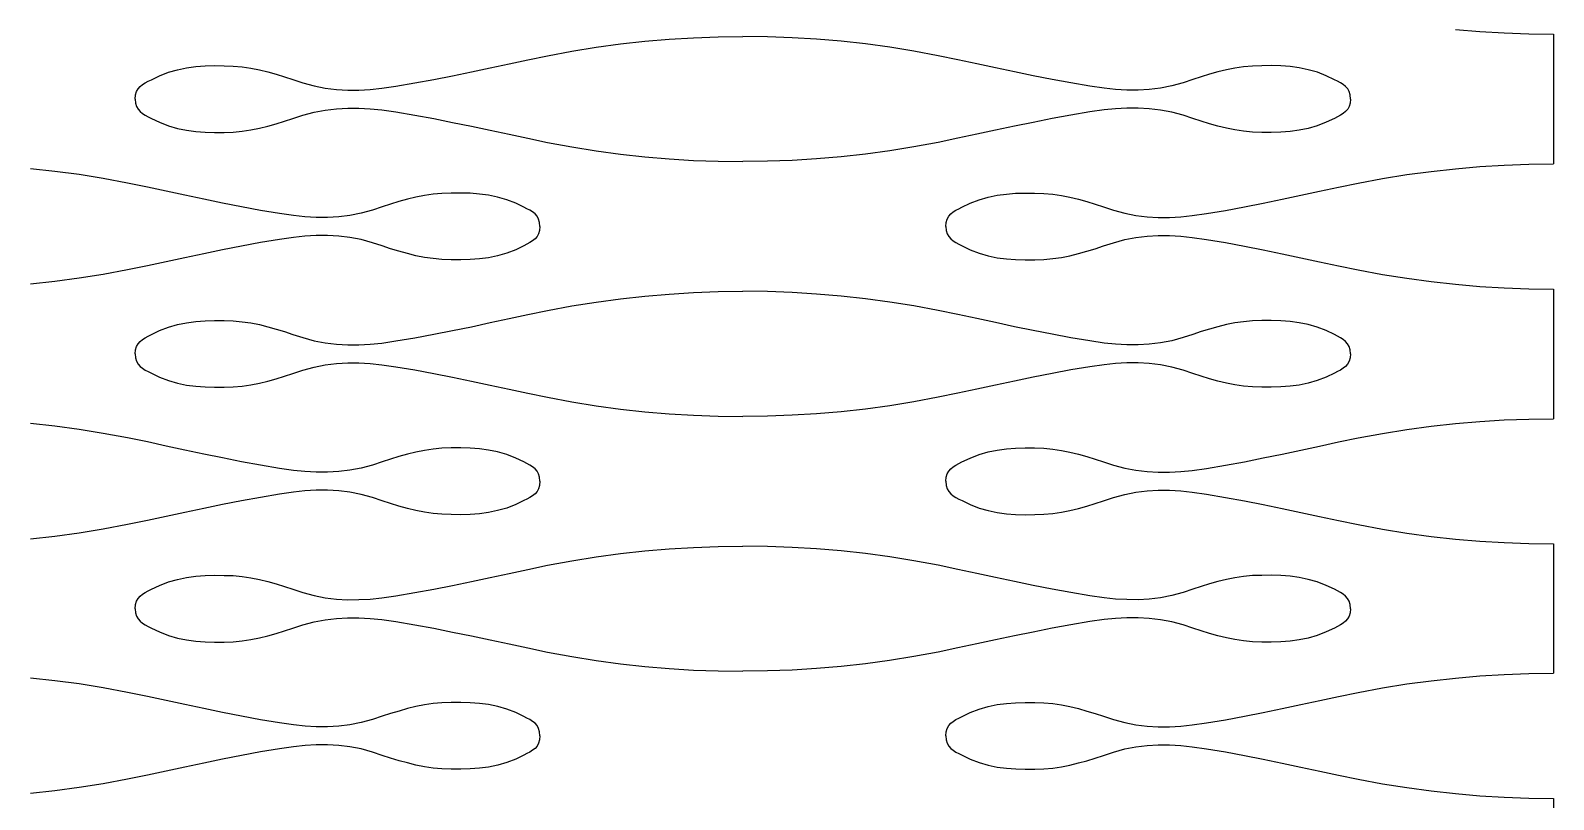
# Model space of a CAD drawing. Extents: x -53 to 53, y -73 to 73.
# Drawn here: x 19.62 to 52.5, y -0.37 to 16.23 of the extents above; entities that cross this region are included whole.
import ezdxf

# ---------------------------------------------------------------- set-up
doc = ezdxf.new("R2010")
doc.units = 0
doc.header["$MEASUREMENT"] = 0
doc.layers.get('0').update_dxf_attribs({"linetype": 'CONTINUOUS'})

msp = doc.modelspace()

# ---------------------------------------------------------------- linework, layer by layer
for p, q in [((50.381, 16.25), (50.908, 16.205)), ((50.908, 16.205), (51.436, 16.174)), ((51.436, 16.174), (51.967, 16.154)), ((51.967, 16.154), (52.5, 16.148)), ((52.5, 16.148), (52.5, 13.348)), ((31.307, 15.782), (31.831, 15.866)), ((31.831, 15.866), (32.356, 15.937)), ((32.356, 15.937), (32.881, 15.995)), ((32.881, 15.995), (33.407, 16.04)), ((33.407, 16.04), (33.936, 16.072)), ((33.936, 16.072), (34.466, 16.091)), ((34.466, 16.091), (35, 16.098)), ((35.533, 16.091), (35, 16.098)), ((36.064, 16.072), (35.533, 16.091)), ((36.592, 16.04), (36.064, 16.072)), ((37.118, 15.995), (36.592, 16.04)), ((37.644, 15.937), (37.118, 15.995)), ((38.168, 15.866), (37.644, 15.937)), ((38.692, 15.782), (38.168, 15.866)), ((23.188, 15.448), (23.388, 15.463)), ((23.388, 15.463), (23.591, 15.469)), ((23.591, 15.469), (23.798, 15.468)), ((23.798, 15.468), (23.998, 15.461)), ((23.998, 15.461), (24.188, 15.443)), ((29.545, 15.422), (29.951, 15.509)), ((29.951, 15.509), (30.357, 15.596)), ((30.357, 15.596), (30.783, 15.684)), ((30.783, 15.684), (31.307, 15.782)), ((39.216, 15.684), (38.692, 15.782)), ((39.642, 15.596), (39.216, 15.684)), ((40.048, 15.509), (39.642, 15.596)), ((40.454, 15.422), (40.048, 15.509)), ((46.001, 15.461), (45.81, 15.443)), ((46.2, 15.468), (46.001, 15.461)), ((46.408, 15.469), (46.2, 15.468)), ((46.611, 15.463), (46.408, 15.469)), ((46.811, 15.448), (46.611, 15.463)), ((22.098, 15.097), (22.162, 15.131)), ((22.162, 15.131), (22.229, 15.166)), ((22.229, 15.166), (22.403, 15.25)), ((22.403, 15.25), (22.598, 15.325)), ((22.598, 15.325), (22.794, 15.381)), ((22.794, 15.381), (22.99, 15.421)), ((22.99, 15.421), (23.188, 15.448)), ((24.188, 15.443), (24.376, 15.415)), ((24.376, 15.415), (24.56, 15.379)), ((24.56, 15.379), (24.743, 15.335)), ((24.743, 15.335), (24.924, 15.284)), ((24.924, 15.284), (25.104, 15.228)), ((25.104, 15.228), (25.284, 15.169)), ((25.284, 15.169), (25.498, 15.098)), ((27.916, 15.095), (28.325, 15.17)), ((28.325, 15.17), (28.733, 15.251)), ((28.733, 15.251), (29.139, 15.335)), ((29.139, 15.335), (29.545, 15.422)), ((40.86, 15.335), (40.454, 15.422)), ((41.266, 15.251), (40.86, 15.335)), ((41.674, 15.17), (41.266, 15.251)), ((42.082, 15.095), (41.674, 15.17)), ((44.715, 15.169), (44.501, 15.098)), ((44.895, 15.228), (44.715, 15.169)), ((45.075, 15.284), (44.895, 15.228)), ((45.256, 15.335), (45.075, 15.284)), ((45.439, 15.379), (45.256, 15.335)), ((45.623, 15.415), (45.439, 15.379)), ((45.81, 15.443), (45.623, 15.415)), ((47.009, 15.421), (46.811, 15.448)), ((47.205, 15.381), (47.009, 15.421)), ((47.401, 15.325), (47.205, 15.381)), ((47.595, 15.25), (47.401, 15.325)), ((47.769, 15.166), (47.595, 15.25)), ((47.837, 15.131), (47.769, 15.166)), ((47.901, 15.097), (47.837, 15.131)), ((21.881, 14.748), (21.889, 14.836)), ((21.889, 14.836), (21.91, 14.908)), ((21.91, 14.908), (21.943, 14.968)), ((21.943, 14.968), (21.987, 15.018)), ((21.987, 15.018), (22.039, 15.06)), ((22.039, 15.06), (22.098, 15.097)), ((25.498, 15.098), (25.742, 15.032)), ((25.742, 15.032), (25.984, 14.986)), ((25.984, 14.986), (26.225, 14.956)), ((26.225, 14.956), (26.467, 14.942)), ((26.467, 14.942), (26.709, 14.943)), ((26.709, 14.943), (26.954, 14.957)), ((26.954, 14.957), (27.202, 14.982)), ((27.202, 14.982), (27.506, 15.026)), ((27.506, 15.026), (27.916, 15.095)), ((42.492, 15.026), (42.082, 15.095)), ((42.797, 14.982), (42.492, 15.026)), ((43.045, 14.957), (42.797, 14.982)), ((43.29, 14.943), (43.045, 14.957)), ((43.532, 14.942), (43.29, 14.943)), ((43.773, 14.956), (43.532, 14.942)), ((44.015, 14.986), (43.773, 14.956)), ((44.257, 15.032), (44.015, 14.986)), ((44.501, 15.098), (44.257, 15.032)), ((47.96, 15.06), (47.901, 15.097)), ((48.012, 15.018), (47.96, 15.06)), ((48.056, 14.968), (48.012, 15.018)), ((48.089, 14.908), (48.056, 14.968)), ((48.11, 14.836), (48.089, 14.908)), ((48.118, 14.748), (48.11, 14.836)), ((21.881, 14.748), (21.889, 14.66)), ((21.889, 14.66), (21.91, 14.587)), ((21.91, 14.587), (21.943, 14.528)), ((21.943, 14.528), (21.987, 14.478)), ((21.987, 14.478), (22.039, 14.436)), ((25.742, 14.463), (25.984, 14.51)), ((25.984, 14.51), (26.226, 14.54)), ((26.226, 14.54), (26.467, 14.554)), ((26.467, 14.554), (26.709, 14.553)), ((26.709, 14.553), (26.954, 14.539)), ((26.954, 14.539), (27.202, 14.513)), ((27.202, 14.513), (27.506, 14.469)), ((27.506, 14.469), (27.917, 14.401)), ((42.492, 14.469), (42.082, 14.401)), ((42.797, 14.513), (42.492, 14.469)), ((43.045, 14.539), (42.797, 14.513)), ((43.29, 14.553), (43.045, 14.539)), ((43.532, 14.554), (43.29, 14.553)), ((43.773, 14.54), (43.532, 14.554)), ((44.015, 14.51), (43.773, 14.54)), ((44.257, 14.463), (44.015, 14.51)), ((48.012, 14.478), (47.96, 14.436)), ((48.056, 14.528), (48.012, 14.478)), ((48.089, 14.587), (48.056, 14.528)), ((48.11, 14.66), (48.089, 14.587)), ((48.118, 14.748), (48.11, 14.66)), ((22.039, 14.436), (22.098, 14.399)), ((22.098, 14.399), (22.162, 14.365)), ((22.162, 14.365), (22.23, 14.33)), ((22.23, 14.33), (22.404, 14.246)), ((22.404, 14.246), (22.599, 14.171)), ((22.599, 14.171), (22.794, 14.115)), ((24.561, 14.117), (24.743, 14.161)), ((24.743, 14.161), (24.924, 14.212)), ((24.924, 14.212), (25.104, 14.267)), ((25.104, 14.267), (25.285, 14.327)), ((25.285, 14.327), (25.498, 14.398)), ((25.498, 14.398), (25.742, 14.463)), ((27.917, 14.401), (28.325, 14.326)), ((28.325, 14.326), (28.733, 14.245)), ((28.733, 14.245), (29.139, 14.16)), ((29.139, 14.16), (29.545, 14.074)), ((40.86, 14.16), (40.454, 14.074)), ((41.266, 14.245), (40.86, 14.16)), ((41.674, 14.326), (41.266, 14.245)), ((42.082, 14.401), (41.674, 14.326)), ((44.501, 14.398), (44.257, 14.463)), ((44.715, 14.327), (44.501, 14.398)), ((44.895, 14.267), (44.715, 14.327)), ((45.075, 14.212), (44.895, 14.267)), ((45.256, 14.161), (45.075, 14.212)), ((45.439, 14.117), (45.256, 14.161)), ((47.4, 14.171), (47.205, 14.115)), ((47.595, 14.246), (47.4, 14.171)), ((47.769, 14.33), (47.595, 14.246)), ((47.837, 14.365), (47.769, 14.33)), ((47.901, 14.399), (47.837, 14.365)), ((47.96, 14.436), (47.901, 14.399)), ((22.794, 14.115), (22.99, 14.074)), ((22.99, 14.074), (23.188, 14.048)), ((23.188, 14.048), (23.388, 14.033)), ((23.388, 14.033), (23.592, 14.027)), ((23.592, 14.027), (23.799, 14.028)), ((23.799, 14.028), (23.998, 14.035)), ((23.998, 14.035), (24.189, 14.053)), ((24.189, 14.053), (24.376, 14.081)), ((24.376, 14.081), (24.561, 14.117)), ((29.545, 14.074), (29.951, 13.987)), ((29.951, 13.987), (30.357, 13.9)), ((30.357, 13.9), (30.784, 13.812)), ((30.784, 13.812), (31.308, 13.714)), ((39.216, 13.812), (38.692, 13.714)), ((39.642, 13.9), (39.216, 13.812)), ((40.048, 13.987), (39.642, 13.9)), ((40.454, 14.074), (40.048, 13.987)), ((45.623, 14.081), (45.439, 14.117)), ((45.81, 14.053), (45.623, 14.081)), ((46.001, 14.035), (45.81, 14.053)), ((46.2, 14.028), (46.001, 14.035)), ((46.407, 14.027), (46.2, 14.028)), ((46.611, 14.033), (46.407, 14.027)), ((46.811, 14.048), (46.611, 14.033)), ((47.009, 14.074), (46.811, 14.048)), ((47.205, 14.115), (47.009, 14.074)), ((31.308, 13.714), (31.831, 13.63)), ((31.831, 13.63), (32.356, 13.558)), ((32.356, 13.558), (32.881, 13.5)), ((32.881, 13.5), (33.407, 13.455)), ((37.118, 13.5), (36.592, 13.455)), ((37.643, 13.558), (37.118, 13.5)), ((38.168, 13.63), (37.643, 13.558)), ((38.692, 13.714), (38.168, 13.63)), ((20.144, 13.187), (19.618, 13.245)), ((20.668, 13.116), (20.144, 13.187)), ((33.407, 13.455), (33.936, 13.424)), ((33.936, 13.424), (34.466, 13.404)), ((34.466, 13.404), (35, 13.398)), ((35.533, 13.404), (35, 13.398)), ((36.063, 13.424), (35.533, 13.404)), ((36.592, 13.455), (36.063, 13.424)), ((49.331, 13.116), (49.856, 13.187)), ((49.856, 13.187), (50.381, 13.245)), ((50.381, 13.245), (50.907, 13.29)), ((50.907, 13.29), (51.436, 13.322)), ((51.436, 13.322), (51.966, 13.341)), ((51.966, 13.341), (52.5, 13.348)), ((21.192, 13.032), (20.668, 13.116)), ((21.716, 12.934), (21.192, 13.032)), ((22.142, 12.846), (21.716, 12.934)), ((22.548, 12.759), (22.142, 12.846)), ((47.451, 12.759), (47.857, 12.846)), ((47.857, 12.846), (48.283, 12.934)), ((48.283, 12.934), (48.807, 13.032)), ((48.807, 13.032), (49.331, 13.116)), ((22.954, 12.672), (22.548, 12.759)), ((23.36, 12.585), (22.954, 12.672)), ((23.766, 12.501), (23.36, 12.585)), ((24.174, 12.42), (23.766, 12.501)), ((27.575, 12.534), (27.395, 12.478)), ((27.756, 12.585), (27.575, 12.534)), ((27.939, 12.629), (27.756, 12.585)), ((28.123, 12.665), (27.939, 12.629)), ((28.31, 12.693), (28.123, 12.665)), ((28.501, 12.711), (28.31, 12.693)), ((28.7, 12.718), (28.501, 12.711)), ((28.908, 12.719), (28.7, 12.718)), ((29.111, 12.713), (28.908, 12.719)), ((29.311, 12.698), (29.111, 12.713)), ((29.509, 12.671), (29.311, 12.698)), ((29.705, 12.631), (29.509, 12.671)), ((29.901, 12.575), (29.705, 12.631)), ((30.095, 12.5), (29.901, 12.575)), ((30.269, 12.416), (30.095, 12.5)), ((39.729, 12.416), (39.903, 12.5)), ((39.903, 12.5), (40.098, 12.575)), ((40.098, 12.575), (40.294, 12.631)), ((40.294, 12.631), (40.49, 12.671)), ((40.49, 12.671), (40.688, 12.698)), ((40.688, 12.698), (40.888, 12.713)), ((40.888, 12.713), (41.091, 12.719)), ((41.091, 12.719), (41.298, 12.718)), ((41.298, 12.718), (41.498, 12.711)), ((41.498, 12.711), (41.688, 12.693)), ((41.688, 12.693), (41.876, 12.665)), ((41.876, 12.665), (42.06, 12.629)), ((42.06, 12.629), (42.243, 12.585)), ((42.243, 12.585), (42.424, 12.534)), ((42.424, 12.534), (42.604, 12.478)), ((45.825, 12.42), (46.233, 12.501)), ((46.233, 12.501), (46.639, 12.585)), ((46.639, 12.585), (47.045, 12.672)), ((47.045, 12.672), (47.451, 12.759)), ((24.582, 12.345), (24.174, 12.42)), ((24.992, 12.276), (24.582, 12.345)), ((25.297, 12.232), (24.992, 12.276)), ((25.545, 12.207), (25.297, 12.232)), ((25.79, 12.193), (25.545, 12.207)), ((26.032, 12.192), (25.79, 12.193)), ((26.273, 12.206), (26.032, 12.192)), ((26.515, 12.236), (26.273, 12.206)), ((26.757, 12.282), (26.515, 12.236)), ((27.001, 12.348), (26.757, 12.282)), ((27.215, 12.419), (27.001, 12.348)), ((27.395, 12.478), (27.215, 12.419)), ((30.337, 12.381), (30.269, 12.416)), ((30.401, 12.347), (30.337, 12.381)), ((30.46, 12.31), (30.401, 12.347)), ((30.512, 12.268), (30.46, 12.31)), ((30.556, 12.218), (30.512, 12.268)), ((30.589, 12.158), (30.556, 12.218)), ((39.41, 12.158), (39.443, 12.218)), ((39.443, 12.218), (39.487, 12.268)), ((39.487, 12.268), (39.539, 12.31)), ((39.539, 12.31), (39.598, 12.347)), ((39.598, 12.347), (39.662, 12.381)), ((39.662, 12.381), (39.729, 12.416)), ((42.604, 12.478), (42.784, 12.419)), ((42.784, 12.419), (42.998, 12.348)), ((42.998, 12.348), (43.242, 12.282)), ((43.242, 12.282), (43.484, 12.236)), ((43.484, 12.236), (43.725, 12.206)), ((43.725, 12.206), (43.967, 12.192)), ((43.967, 12.192), (44.209, 12.193)), ((44.209, 12.193), (44.454, 12.207)), ((44.454, 12.207), (44.702, 12.232)), ((44.702, 12.232), (45.006, 12.276)), ((45.006, 12.276), (45.416, 12.345)), ((45.416, 12.345), (45.825, 12.42)), ((30.589, 11.837), (30.556, 11.778)), ((30.61, 12.086), (30.589, 12.158)), ((30.61, 11.91), (30.589, 11.837)), ((30.618, 11.998), (30.61, 12.086)), ((30.618, 11.998), (30.61, 11.91)), ((39.381, 11.998), (39.389, 12.086)), ((39.381, 11.998), (39.389, 11.91)), ((39.389, 12.086), (39.41, 12.158)), ((39.389, 11.91), (39.41, 11.837)), ((39.41, 11.837), (39.443, 11.778)), ((24.174, 11.576), (23.766, 11.495)), ((24.582, 11.651), (24.174, 11.576)), ((24.992, 11.719), (24.582, 11.651)), ((25.297, 11.763), (24.992, 11.719)), ((25.545, 11.789), (25.297, 11.763)), ((25.79, 11.803), (25.545, 11.789)), ((26.032, 11.804), (25.79, 11.803)), ((26.273, 11.79), (26.032, 11.804)), ((26.515, 11.76), (26.273, 11.79)), ((26.757, 11.713), (26.515, 11.76)), ((27.001, 11.648), (26.757, 11.713)), ((27.215, 11.577), (27.001, 11.648)), ((27.395, 11.517), (27.215, 11.577)), ((27.575, 11.462), (27.395, 11.517)), ((30.269, 11.58), (30.095, 11.496)), ((30.337, 11.615), (30.269, 11.58)), ((30.401, 11.649), (30.337, 11.615)), ((30.46, 11.686), (30.401, 11.649)), ((30.512, 11.728), (30.46, 11.686)), ((30.556, 11.778), (30.512, 11.728)), ((39.443, 11.778), (39.487, 11.728)), ((39.487, 11.728), (39.539, 11.686)), ((39.539, 11.686), (39.598, 11.649)), ((39.598, 11.649), (39.662, 11.615)), ((39.662, 11.615), (39.73, 11.58)), ((39.73, 11.58), (39.904, 11.496)), ((42.424, 11.462), (42.604, 11.517)), ((42.604, 11.517), (42.785, 11.577)), ((42.785, 11.577), (42.998, 11.648)), ((42.998, 11.648), (43.242, 11.713)), ((43.242, 11.713), (43.484, 11.76)), ((43.484, 11.76), (43.726, 11.79)), ((43.726, 11.79), (43.967, 11.804)), ((43.967, 11.804), (44.209, 11.803)), ((44.209, 11.803), (44.454, 11.789)), ((44.454, 11.789), (44.702, 11.763)), ((44.702, 11.763), (45.006, 11.719)), ((45.006, 11.719), (45.417, 11.651)), ((45.417, 11.651), (45.825, 11.576)), ((45.825, 11.576), (46.233, 11.495)), ((22.548, 11.237), (22.142, 11.15)), ((22.954, 11.324), (22.548, 11.237)), ((23.36, 11.41), (22.954, 11.324)), ((23.766, 11.495), (23.36, 11.41)), ((27.756, 11.411), (27.575, 11.462)), ((27.939, 11.367), (27.756, 11.411)), ((28.123, 11.331), (27.939, 11.367)), ((28.31, 11.303), (28.123, 11.331)), ((28.501, 11.285), (28.31, 11.303)), ((28.7, 11.278), (28.501, 11.285)), ((28.907, 11.277), (28.7, 11.278)), ((29.111, 11.283), (28.907, 11.277)), ((29.311, 11.298), (29.111, 11.283)), ((29.509, 11.324), (29.311, 11.298)), ((29.705, 11.365), (29.509, 11.324)), ((29.9, 11.421), (29.705, 11.365)), ((30.095, 11.496), (29.9, 11.421)), ((39.904, 11.496), (40.099, 11.421)), ((40.099, 11.421), (40.294, 11.365)), ((40.294, 11.365), (40.49, 11.324)), ((40.49, 11.324), (40.688, 11.298)), ((40.688, 11.298), (40.888, 11.283)), ((40.888, 11.283), (41.092, 11.277)), ((41.092, 11.277), (41.299, 11.278)), ((41.299, 11.278), (41.498, 11.285)), ((41.498, 11.285), (41.689, 11.303)), ((41.689, 11.303), (41.876, 11.331)), ((41.876, 11.331), (42.061, 11.367)), ((42.061, 11.367), (42.243, 11.411)), ((42.243, 11.411), (42.424, 11.462)), ((46.233, 11.495), (46.639, 11.41)), ((46.639, 11.41), (47.045, 11.324)), ((47.045, 11.324), (47.451, 11.237)), ((47.451, 11.237), (47.857, 11.15)), ((20.668, 10.88), (20.143, 10.808)), ((21.192, 10.964), (20.668, 10.88)), ((21.716, 11.062), (21.192, 10.964)), ((22.142, 11.15), (21.716, 11.062)), ((47.857, 11.15), (48.284, 11.062)), ((48.284, 11.062), (48.808, 10.964)), ((48.808, 10.964), (49.331, 10.88)), ((49.331, 10.88), (49.856, 10.808)), ((20.143, 10.808), (19.618, 10.75)), ((32.881, 10.495), (33.407, 10.54)), ((33.407, 10.54), (33.936, 10.572)), ((33.936, 10.572), (34.466, 10.591)), ((34.466, 10.591), (35, 10.598)), ((35.533, 10.591), (35, 10.598)), ((36.063, 10.572), (35.533, 10.591)), ((36.592, 10.54), (36.063, 10.572)), ((37.118, 10.495), (36.592, 10.54)), ((49.856, 10.808), (50.381, 10.75)), ((50.381, 10.75), (50.907, 10.705)), ((50.907, 10.705), (51.436, 10.674)), ((51.436, 10.674), (51.966, 10.654)), ((51.966, 10.654), (52.5, 10.648)), ((52.5, 10.648), (52.5, 7.848)), ((30.783, 10.184), (31.307, 10.282)), ((31.307, 10.282), (31.831, 10.366)), ((31.831, 10.366), (32.355, 10.437)), ((32.355, 10.437), (32.881, 10.495)), ((37.643, 10.437), (37.118, 10.495)), ((38.168, 10.366), (37.643, 10.437)), ((38.692, 10.282), (38.168, 10.366)), ((39.216, 10.184), (38.692, 10.282)), ((22.598, 9.825), (22.793, 9.881)), ((22.793, 9.881), (22.99, 9.921)), ((22.99, 9.921), (23.188, 9.948)), ((23.188, 9.948), (23.388, 9.963)), ((23.388, 9.963), (23.591, 9.969)), ((23.591, 9.969), (23.798, 9.968)), ((23.798, 9.968), (23.998, 9.961)), ((23.998, 9.961), (24.188, 9.943)), ((24.188, 9.943), (24.376, 9.915)), ((24.376, 9.915), (24.56, 9.879)), ((24.56, 9.879), (24.743, 9.835)), ((29.139, 9.835), (29.545, 9.922)), ((29.545, 9.922), (29.951, 10.009)), ((29.951, 10.009), (30.357, 10.096)), ((30.357, 10.096), (30.783, 10.184)), ((39.642, 10.096), (39.216, 10.184)), ((40.048, 10.009), (39.642, 10.096)), ((40.454, 9.922), (40.048, 10.009)), ((40.86, 9.835), (40.454, 9.922)), ((45.438, 9.879), (45.256, 9.835)), ((45.623, 9.915), (45.438, 9.879)), ((45.81, 9.943), (45.623, 9.915)), ((46.001, 9.961), (45.81, 9.943)), ((46.2, 9.968), (46.001, 9.961)), ((46.407, 9.969), (46.2, 9.968)), ((46.611, 9.963), (46.407, 9.969)), ((46.811, 9.948), (46.611, 9.963)), ((47.009, 9.921), (46.811, 9.948)), ((47.205, 9.881), (47.009, 9.921)), ((47.4, 9.825), (47.205, 9.881)), ((21.987, 9.518), (22.039, 9.56)), ((22.039, 9.56), (22.098, 9.597)), ((22.098, 9.597), (22.162, 9.631)), ((22.162, 9.631), (22.229, 9.666)), ((22.229, 9.666), (22.403, 9.75)), ((22.403, 9.75), (22.598, 9.825)), ((24.743, 9.835), (24.924, 9.784)), ((24.924, 9.784), (25.104, 9.728)), ((25.104, 9.728), (25.284, 9.669)), ((25.284, 9.669), (25.498, 9.598)), ((25.498, 9.598), (25.742, 9.532)), ((27.506, 9.526), (27.916, 9.595)), ((27.916, 9.595), (28.325, 9.67)), ((28.325, 9.67), (28.732, 9.751)), ((28.732, 9.751), (29.139, 9.835)), ((41.266, 9.751), (40.86, 9.835)), ((41.674, 9.67), (41.266, 9.751)), ((42.082, 9.595), (41.674, 9.67)), ((42.492, 9.526), (42.082, 9.595)), ((44.501, 9.598), (44.257, 9.532)), ((44.714, 9.669), (44.501, 9.598)), ((44.895, 9.728), (44.714, 9.669)), ((45.075, 9.784), (44.895, 9.728)), ((45.256, 9.835), (45.075, 9.784)), ((47.595, 9.75), (47.4, 9.825)), ((47.769, 9.666), (47.595, 9.75)), ((47.837, 9.631), (47.769, 9.666)), ((47.901, 9.597), (47.837, 9.631)), ((47.96, 9.56), (47.901, 9.597)), ((48.012, 9.518), (47.96, 9.56)), ((21.881, 9.248), (21.888, 9.336)), ((21.881, 9.248), (21.889, 9.16)), ((21.888, 9.336), (21.91, 9.408)), ((21.91, 9.408), (21.943, 9.468)), ((21.943, 9.468), (21.987, 9.518)), ((25.742, 9.532), (25.984, 9.486)), ((25.984, 9.486), (26.225, 9.456)), ((26.225, 9.456), (26.467, 9.442)), ((26.467, 9.442), (26.709, 9.443)), ((26.709, 9.443), (26.954, 9.457)), ((26.954, 9.457), (27.201, 9.482)), ((27.201, 9.482), (27.506, 9.526)), ((42.797, 9.482), (42.492, 9.526)), ((43.045, 9.457), (42.797, 9.482)), ((43.29, 9.443), (43.045, 9.457)), ((43.532, 9.442), (43.29, 9.443)), ((43.773, 9.456), (43.532, 9.442)), ((44.014, 9.486), (43.773, 9.456)), ((44.257, 9.532), (44.014, 9.486)), ((48.055, 9.468), (48.012, 9.518)), ((48.089, 9.408), (48.055, 9.468)), ((48.11, 9.336), (48.089, 9.408)), ((48.117, 9.248), (48.11, 9.336)), ((48.117, 9.248), (48.11, 9.16)), ((21.889, 9.16), (21.91, 9.087)), ((21.91, 9.087), (21.943, 9.028)), ((21.943, 9.028), (21.987, 8.978)), ((21.987, 8.978), (22.039, 8.936)), ((22.039, 8.936), (22.098, 8.899)), ((22.098, 8.899), (22.162, 8.865)), ((25.284, 8.827), (25.498, 8.898)), ((25.498, 8.898), (25.742, 8.963)), ((25.742, 8.963), (25.984, 9.01)), ((25.984, 9.01), (26.225, 9.04)), ((26.225, 9.04), (26.467, 9.054)), ((26.467, 9.054), (26.709, 9.053)), ((26.709, 9.053), (26.954, 9.039)), ((26.954, 9.039), (27.201, 9.013)), ((27.201, 9.013), (27.506, 8.969)), ((27.506, 8.969), (27.916, 8.901)), ((27.916, 8.901), (28.325, 8.826)), ((42.082, 8.901), (41.674, 8.826)), ((42.492, 8.969), (42.082, 8.901)), ((42.797, 9.013), (42.492, 8.969)), ((43.045, 9.039), (42.797, 9.013)), ((43.29, 9.053), (43.045, 9.039)), ((43.532, 9.054), (43.29, 9.053)), ((43.773, 9.04), (43.532, 9.054)), ((44.014, 9.01), (43.773, 9.04)), ((44.257, 8.963), (44.014, 9.01)), ((44.501, 8.898), (44.257, 8.963)), ((44.714, 8.827), (44.501, 8.898)), ((47.901, 8.899), (47.837, 8.865)), ((47.96, 8.936), (47.901, 8.899)), ((48.012, 8.978), (47.96, 8.936)), ((48.055, 9.028), (48.012, 8.978)), ((48.089, 9.087), (48.055, 9.028)), ((48.11, 9.16), (48.089, 9.087)), ((22.162, 8.865), (22.23, 8.83)), ((22.23, 8.83), (22.404, 8.746)), ((22.404, 8.746), (22.598, 8.671)), ((22.598, 8.671), (22.794, 8.615)), ((22.794, 8.615), (22.99, 8.574)), ((22.99, 8.574), (23.188, 8.548)), ((23.998, 8.535), (24.189, 8.553)), ((24.189, 8.553), (24.376, 8.581)), ((24.376, 8.581), (24.56, 8.617)), ((24.56, 8.617), (24.743, 8.661)), ((24.743, 8.661), (24.924, 8.712)), ((24.924, 8.712), (25.104, 8.767)), ((25.104, 8.767), (25.284, 8.827)), ((28.325, 8.826), (28.733, 8.745)), ((28.733, 8.745), (29.139, 8.66)), ((29.139, 8.66), (29.545, 8.574)), ((29.545, 8.574), (29.951, 8.487)), ((40.454, 8.574), (40.048, 8.487)), ((40.86, 8.66), (40.454, 8.574)), ((41.266, 8.745), (40.86, 8.66)), ((41.674, 8.826), (41.266, 8.745)), ((44.895, 8.767), (44.714, 8.827)), ((45.075, 8.712), (44.895, 8.767)), ((45.256, 8.661), (45.075, 8.712)), ((45.438, 8.617), (45.256, 8.661)), ((45.623, 8.581), (45.438, 8.617)), ((45.81, 8.553), (45.623, 8.581)), ((46.001, 8.535), (45.81, 8.553)), ((47.009, 8.574), (46.811, 8.548)), ((47.205, 8.615), (47.009, 8.574)), ((47.4, 8.671), (47.205, 8.615)), ((47.595, 8.746), (47.4, 8.671)), ((47.769, 8.83), (47.595, 8.746)), ((47.837, 8.865), (47.769, 8.83)), ((23.188, 8.548), (23.388, 8.533)), ((23.388, 8.533), (23.591, 8.527)), ((23.591, 8.527), (23.799, 8.528)), ((23.799, 8.528), (23.998, 8.535)), ((29.951, 8.487), (30.357, 8.4)), ((30.357, 8.4), (30.783, 8.312)), ((30.783, 8.312), (31.307, 8.214)), ((39.215, 8.312), (38.692, 8.214)), ((39.642, 8.4), (39.215, 8.312)), ((40.048, 8.487), (39.642, 8.4)), ((46.2, 8.528), (46.001, 8.535)), ((46.407, 8.527), (46.2, 8.528)), ((46.61, 8.533), (46.407, 8.527)), ((46.811, 8.548), (46.61, 8.533)), ((31.307, 8.214), (31.831, 8.13)), ((31.831, 8.13), (32.356, 8.058)), ((32.356, 8.058), (32.881, 8)), ((32.881, 8), (33.407, 7.955)), ((33.407, 7.955), (33.936, 7.924)), ((33.936, 7.924), (34.466, 7.904)), ((34.466, 7.904), (35, 7.898)), ((35.533, 7.904), (35, 7.898)), ((36.063, 7.924), (35.533, 7.904)), ((36.592, 7.955), (36.063, 7.924)), ((37.118, 8), (36.592, 7.955)), ((37.643, 8.058), (37.118, 8)), ((38.168, 8.13), (37.643, 8.058)), ((38.692, 8.214), (38.168, 8.13)), ((20.143, 7.687), (19.618, 7.745)), ((20.668, 7.616), (20.143, 7.687)), ((21.192, 7.532), (20.668, 7.616)), ((48.807, 7.532), (49.331, 7.616)), ((49.331, 7.616), (49.855, 7.687)), ((49.855, 7.687), (50.381, 7.745)), ((50.381, 7.745), (50.907, 7.79)), ((50.907, 7.79), (51.436, 7.822)), ((51.436, 7.822), (51.966, 7.841)), ((51.966, 7.841), (52.5, 7.848)), ((21.716, 7.434), (21.192, 7.532)), ((22.142, 7.346), (21.716, 7.434)), ((22.548, 7.259), (22.142, 7.346)), ((22.954, 7.172), (22.548, 7.259)), ((47.045, 7.172), (47.451, 7.259)), ((47.451, 7.259), (47.857, 7.346)), ((47.857, 7.346), (48.283, 7.434)), ((48.283, 7.434), (48.807, 7.532)), ((23.36, 7.085), (22.954, 7.172)), ((23.766, 7.001), (23.36, 7.085)), ((24.174, 6.92), (23.766, 7.001)), ((24.582, 6.845), (24.174, 6.92)), ((27.214, 6.919), (27.001, 6.848)), ((27.395, 6.978), (27.214, 6.919)), ((27.575, 7.034), (27.395, 6.978)), ((27.756, 7.085), (27.575, 7.034)), ((27.938, 7.129), (27.756, 7.085)), ((28.123, 7.165), (27.938, 7.129)), ((28.31, 7.193), (28.123, 7.165)), ((28.501, 7.211), (28.31, 7.193)), ((28.7, 7.218), (28.501, 7.211)), ((28.907, 7.219), (28.7, 7.218)), ((29.111, 7.213), (28.907, 7.219)), ((29.311, 7.198), (29.111, 7.213)), ((29.509, 7.171), (29.311, 7.198)), ((29.705, 7.131), (29.509, 7.171)), ((29.9, 7.075), (29.705, 7.131)), ((30.095, 7), (29.9, 7.075)), ((30.269, 6.916), (30.095, 7)), ((30.337, 6.881), (30.269, 6.916)), ((39.662, 6.881), (39.729, 6.916)), ((39.729, 6.916), (39.903, 7)), ((39.903, 7), (40.098, 7.075)), ((40.098, 7.075), (40.293, 7.131)), ((40.293, 7.131), (40.49, 7.171)), ((40.49, 7.171), (40.688, 7.198)), ((40.688, 7.198), (40.888, 7.213)), ((40.888, 7.213), (41.091, 7.219)), ((41.091, 7.219), (41.298, 7.218)), ((41.298, 7.218), (41.498, 7.211)), ((41.498, 7.211), (41.688, 7.193)), ((41.688, 7.193), (41.876, 7.165)), ((41.876, 7.165), (42.06, 7.129)), ((42.06, 7.129), (42.243, 7.085)), ((42.243, 7.085), (42.424, 7.034)), ((42.424, 7.034), (42.604, 6.978)), ((42.604, 6.978), (42.784, 6.919)), ((42.784, 6.919), (42.998, 6.848)), ((45.416, 6.845), (45.825, 6.92)), ((45.825, 6.92), (46.232, 7.001)), ((46.232, 7.001), (46.639, 7.085)), ((46.639, 7.085), (47.045, 7.172)), ((24.992, 6.776), (24.582, 6.845)), ((25.297, 6.732), (24.992, 6.776)), ((25.545, 6.707), (25.297, 6.732)), ((25.79, 6.693), (25.545, 6.707)), ((26.032, 6.692), (25.79, 6.693)), ((26.273, 6.706), (26.032, 6.692)), ((26.514, 6.736), (26.273, 6.706)), ((26.757, 6.782), (26.514, 6.736)), ((27.001, 6.848), (26.757, 6.782)), ((30.401, 6.847), (30.337, 6.881)), ((30.46, 6.81), (30.401, 6.847)), ((30.512, 6.768), (30.46, 6.81)), ((30.555, 6.718), (30.512, 6.768)), ((30.589, 6.658), (30.555, 6.718)), ((30.61, 6.586), (30.589, 6.658)), ((30.617, 6.498), (30.61, 6.586)), ((39.381, 6.498), (39.388, 6.586)), ((39.388, 6.586), (39.41, 6.658)), ((39.41, 6.658), (39.443, 6.718)), ((39.443, 6.718), (39.487, 6.768)), ((39.487, 6.768), (39.539, 6.81)), ((39.539, 6.81), (39.598, 6.847)), ((39.598, 6.847), (39.662, 6.881)), ((42.998, 6.848), (43.242, 6.782)), ((43.242, 6.782), (43.484, 6.736)), ((43.484, 6.736), (43.725, 6.706)), ((43.725, 6.706), (43.967, 6.692)), ((43.967, 6.692), (44.209, 6.693)), ((44.209, 6.693), (44.454, 6.707)), ((44.454, 6.707), (44.701, 6.732)), ((44.701, 6.732), (45.006, 6.776)), ((45.006, 6.776), (45.416, 6.845)), ((25.297, 6.263), (24.992, 6.219)), ((25.545, 6.289), (25.297, 6.263)), ((25.79, 6.303), (25.545, 6.289)), ((26.032, 6.304), (25.79, 6.303)), ((26.273, 6.29), (26.032, 6.304)), ((26.514, 6.26), (26.273, 6.29)), ((26.757, 6.213), (26.514, 6.26)), ((30.555, 6.278), (30.512, 6.228)), ((30.589, 6.337), (30.555, 6.278)), ((30.61, 6.41), (30.589, 6.337)), ((30.617, 6.498), (30.61, 6.41)), ((39.381, 6.498), (39.389, 6.41)), ((39.389, 6.41), (39.41, 6.337)), ((39.41, 6.337), (39.443, 6.278)), ((39.443, 6.278), (39.487, 6.228)), ((43.242, 6.213), (43.484, 6.26)), ((43.484, 6.26), (43.725, 6.29)), ((43.725, 6.29), (43.967, 6.304)), ((43.967, 6.304), (44.209, 6.303)), ((44.209, 6.303), (44.454, 6.289)), ((44.454, 6.289), (44.701, 6.263)), ((44.701, 6.263), (45.006, 6.219)), ((23.766, 5.995), (23.36, 5.91)), ((24.174, 6.076), (23.766, 5.995)), ((24.582, 6.151), (24.174, 6.076)), ((24.992, 6.219), (24.582, 6.151)), ((27.001, 6.148), (26.757, 6.213)), ((27.214, 6.077), (27.001, 6.148)), ((27.395, 6.017), (27.214, 6.077)), ((27.575, 5.962), (27.395, 6.017)), ((27.756, 5.911), (27.575, 5.962)), ((29.9, 5.921), (29.705, 5.865)), ((30.095, 5.996), (29.9, 5.921)), ((30.269, 6.08), (30.095, 5.996)), ((30.337, 6.115), (30.269, 6.08)), ((30.401, 6.149), (30.337, 6.115)), ((30.46, 6.186), (30.401, 6.149)), ((30.512, 6.228), (30.46, 6.186)), ((39.487, 6.228), (39.539, 6.186)), ((39.539, 6.186), (39.598, 6.149)), ((39.598, 6.149), (39.662, 6.115)), ((39.662, 6.115), (39.73, 6.08)), ((39.73, 6.08), (39.904, 5.996)), ((39.904, 5.996), (40.098, 5.921)), ((40.098, 5.921), (40.294, 5.865)), ((42.243, 5.911), (42.424, 5.962)), ((42.424, 5.962), (42.604, 6.017)), ((42.604, 6.017), (42.784, 6.077)), ((42.784, 6.077), (42.998, 6.148)), ((42.998, 6.148), (43.242, 6.213)), ((45.006, 6.219), (45.416, 6.151)), ((45.416, 6.151), (45.825, 6.076)), ((45.825, 6.076), (46.233, 5.995)), ((46.233, 5.995), (46.639, 5.91)), ((22.142, 5.65), (21.715, 5.562)), ((22.548, 5.737), (22.142, 5.65)), ((22.954, 5.824), (22.548, 5.737)), ((23.36, 5.91), (22.954, 5.824)), ((27.938, 5.867), (27.756, 5.911)), ((28.123, 5.831), (27.938, 5.867)), ((28.31, 5.803), (28.123, 5.831)), ((28.501, 5.785), (28.31, 5.803)), ((28.7, 5.778), (28.501, 5.785)), ((28.907, 5.777), (28.7, 5.778)), ((29.11, 5.783), (28.907, 5.777)), ((29.311, 5.798), (29.11, 5.783)), ((29.509, 5.824), (29.311, 5.798)), ((29.705, 5.865), (29.509, 5.824)), ((40.294, 5.865), (40.49, 5.824)), ((40.49, 5.824), (40.688, 5.798)), ((40.688, 5.798), (40.888, 5.783)), ((40.888, 5.783), (41.091, 5.777)), ((41.091, 5.777), (41.299, 5.778)), ((41.299, 5.778), (41.498, 5.785)), ((41.498, 5.785), (41.689, 5.803)), ((41.689, 5.803), (41.876, 5.831)), ((41.876, 5.831), (42.06, 5.867)), ((42.06, 5.867), (42.243, 5.911)), ((46.639, 5.91), (47.045, 5.824)), ((47.045, 5.824), (47.451, 5.737)), ((47.451, 5.737), (47.857, 5.65)), ((47.857, 5.65), (48.283, 5.562)), ((20.143, 5.308), (19.618, 5.25)), ((20.668, 5.38), (20.143, 5.308)), ((21.192, 5.464), (20.668, 5.38)), ((21.715, 5.562), (21.192, 5.464)), ((48.283, 5.562), (48.807, 5.464)), ((48.807, 5.464), (49.331, 5.38)), ((49.331, 5.38), (49.856, 5.308)), ((49.856, 5.308), (50.381, 5.25)), ((31.831, 4.866), (32.355, 4.937)), ((32.355, 4.937), (32.88, 4.995)), ((32.88, 4.995), (33.407, 5.04)), ((33.407, 5.04), (33.935, 5.072)), ((33.935, 5.072), (34.466, 5.091)), ((34.466, 5.091), (34.999, 5.098)), ((35.533, 5.091), (34.999, 5.098)), ((36.063, 5.072), (35.533, 5.091)), ((36.592, 5.04), (36.063, 5.072)), ((37.118, 4.995), (36.592, 5.04)), ((37.643, 4.937), (37.118, 4.995)), ((38.168, 4.866), (37.643, 4.937)), ((50.381, 5.25), (50.907, 5.205)), ((50.907, 5.205), (51.436, 5.174)), ((51.436, 5.174), (51.966, 5.154)), ((51.966, 5.154), (52.5, 5.148)), ((52.5, 5.148), (52.5, 2.354)), ((30.357, 4.596), (30.783, 4.684)), ((30.783, 4.684), (31.307, 4.782)), ((31.307, 4.782), (31.831, 4.866)), ((38.692, 4.782), (38.168, 4.866)), ((39.216, 4.684), (38.692, 4.782)), ((39.642, 4.596), (39.216, 4.684)), ((22.403, 4.25), (22.598, 4.325)), ((22.598, 4.325), (22.793, 4.381)), ((22.793, 4.381), (22.989, 4.421)), ((22.989, 4.421), (23.187, 4.448)), ((23.187, 4.448), (23.388, 4.463)), ((23.388, 4.463), (23.591, 4.469)), ((23.591, 4.469), (23.798, 4.468)), ((23.798, 4.468), (23.997, 4.461)), ((23.997, 4.461), (24.188, 4.443)), ((24.188, 4.443), (24.375, 4.415)), ((24.375, 4.415), (24.56, 4.379)), ((24.56, 4.379), (24.742, 4.335)), ((24.742, 4.335), (24.923, 4.284)), ((24.923, 4.284), (25.104, 4.228)), ((28.732, 4.251), (29.139, 4.335)), ((29.139, 4.335), (29.545, 4.422)), ((29.545, 4.422), (29.951, 4.509)), ((29.951, 4.509), (30.357, 4.596)), ((40.048, 4.509), (39.642, 4.596)), ((40.454, 4.422), (40.048, 4.509)), ((40.86, 4.335), (40.454, 4.422)), ((41.266, 4.251), (40.86, 4.335)), ((45.075, 4.284), (44.895, 4.228)), ((45.256, 4.335), (45.075, 4.284)), ((45.438, 4.379), (45.256, 4.335)), ((45.623, 4.415), (45.438, 4.379)), ((45.81, 4.443), (45.623, 4.415)), ((46.001, 4.461), (45.81, 4.443)), ((46.2, 4.468), (46.001, 4.461)), ((46.407, 4.469), (46.2, 4.468)), ((46.611, 4.463), (46.407, 4.469)), ((46.811, 4.448), (46.611, 4.463)), ((47.009, 4.421), (46.811, 4.448)), ((47.205, 4.381), (47.009, 4.421)), ((47.4, 4.325), (47.205, 4.381)), ((47.595, 4.25), (47.4, 4.325)), ((21.91, 3.908), (21.943, 3.968)), ((21.943, 3.968), (21.987, 4.018)), ((21.987, 4.018), (22.039, 4.06)), ((22.039, 4.06), (22.098, 4.097)), ((22.098, 4.097), (22.162, 4.131)), ((22.162, 4.131), (22.229, 4.166)), ((22.229, 4.166), (22.403, 4.25)), ((25.104, 4.228), (25.284, 4.169)), ((25.284, 4.169), (25.497, 4.098)), ((25.497, 4.098), (25.742, 4.032)), ((25.742, 4.032), (25.984, 3.986)), ((25.984, 3.986), (26.225, 3.956)), ((26.225, 3.956), (26.466, 3.942)), ((26.709, 3.943), (26.953, 3.957)), ((26.953, 3.957), (27.201, 3.982)), ((27.201, 3.982), (27.506, 4.026)), ((27.506, 4.026), (27.916, 4.095)), ((27.916, 4.095), (28.325, 4.17)), ((28.325, 4.17), (28.732, 4.251)), ((41.673, 4.17), (41.266, 4.251)), ((42.082, 4.095), (41.673, 4.17)), ((42.492, 4.026), (42.082, 4.095)), ((42.797, 3.982), (42.492, 4.026)), ((43.045, 3.957), (42.797, 3.982)), ((43.289, 3.943), (43.045, 3.957)), ((43.773, 3.956), (43.532, 3.942)), ((44.014, 3.986), (43.773, 3.956)), ((44.256, 4.032), (44.014, 3.986)), ((44.501, 4.098), (44.256, 4.032)), ((44.714, 4.169), (44.501, 4.098)), ((44.895, 4.228), (44.714, 4.169)), ((47.769, 4.166), (47.595, 4.25)), ((47.836, 4.131), (47.769, 4.166)), ((47.9, 4.097), (47.836, 4.131)), ((47.959, 4.06), (47.9, 4.097)), ((48.012, 4.018), (47.959, 4.06)), ((48.055, 3.968), (48.012, 4.018)), ((48.089, 3.908), (48.055, 3.968)), ((21.881, 3.748), (21.888, 3.836)), ((21.881, 3.748), (21.888, 3.66)), ((21.888, 3.836), (21.91, 3.908)), ((21.888, 3.66), (21.91, 3.587)), ((26.466, 3.942), (26.709, 3.943)), ((43.532, 3.942), (43.289, 3.943)), ((48.11, 3.836), (48.089, 3.908)), ((48.11, 3.66), (48.089, 3.587)), ((48.117, 3.748), (48.11, 3.836)), ((48.117, 3.748), (48.11, 3.66)), ((21.91, 3.587), (21.943, 3.528)), ((21.943, 3.528), (21.987, 3.478)), ((21.987, 3.478), (22.039, 3.436)), ((22.039, 3.436), (22.098, 3.399)), ((22.098, 3.399), (22.162, 3.365)), ((22.162, 3.365), (22.229, 3.33)), ((22.229, 3.33), (22.403, 3.246)), ((25.104, 3.267), (25.284, 3.327)), ((25.284, 3.327), (25.498, 3.398)), ((25.498, 3.398), (25.742, 3.463)), ((25.742, 3.463), (25.984, 3.51)), ((25.984, 3.51), (26.225, 3.54)), ((26.225, 3.54), (26.466, 3.554)), ((26.466, 3.554), (26.709, 3.553)), ((26.709, 3.553), (26.953, 3.539)), ((26.953, 3.539), (27.201, 3.513)), ((27.201, 3.513), (27.506, 3.469)), ((27.506, 3.469), (27.916, 3.401)), ((27.916, 3.401), (28.325, 3.326)), ((28.325, 3.326), (28.732, 3.245)), ((41.673, 3.326), (41.266, 3.245)), ((42.082, 3.401), (41.673, 3.326)), ((42.492, 3.469), (42.082, 3.401)), ((42.797, 3.513), (42.492, 3.469)), ((43.045, 3.539), (42.797, 3.513)), ((43.289, 3.553), (43.045, 3.539)), ((43.532, 3.554), (43.289, 3.553)), ((43.773, 3.54), (43.532, 3.554)), ((44.014, 3.51), (43.773, 3.54)), ((44.256, 3.463), (44.014, 3.51)), ((44.501, 3.398), (44.256, 3.463)), ((44.714, 3.327), (44.501, 3.398)), ((44.895, 3.267), (44.714, 3.327)), ((47.769, 3.33), (47.595, 3.246)), ((47.836, 3.365), (47.769, 3.33)), ((47.9, 3.399), (47.836, 3.365)), ((47.959, 3.436), (47.9, 3.399)), ((48.012, 3.478), (47.959, 3.436)), ((48.055, 3.528), (48.012, 3.478)), ((48.089, 3.587), (48.055, 3.528)), ((22.403, 3.246), (22.598, 3.171)), ((22.598, 3.171), (22.794, 3.115)), ((22.794, 3.115), (22.99, 3.074)), ((22.99, 3.074), (23.188, 3.048)), ((23.188, 3.048), (23.388, 3.033)), ((23.388, 3.033), (23.591, 3.027)), ((23.591, 3.027), (23.798, 3.028)), ((23.798, 3.028), (23.998, 3.035)), ((23.998, 3.035), (24.188, 3.053)), ((24.188, 3.053), (24.376, 3.081)), ((24.376, 3.081), (24.56, 3.117)), ((24.56, 3.117), (24.743, 3.161)), ((24.743, 3.161), (24.924, 3.212)), ((24.924, 3.212), (25.104, 3.267)), ((28.732, 3.245), (29.139, 3.16)), ((29.139, 3.16), (29.545, 3.074)), ((29.545, 3.074), (29.951, 2.987)), ((29.951, 2.987), (30.357, 2.9)), ((40.048, 2.987), (39.642, 2.9)), ((40.454, 3.074), (40.048, 2.987)), ((40.86, 3.16), (40.454, 3.074)), ((41.266, 3.245), (40.86, 3.16)), ((45.075, 3.212), (44.895, 3.267)), ((45.256, 3.161), (45.075, 3.212)), ((45.438, 3.117), (45.256, 3.161)), ((45.623, 3.081), (45.438, 3.117)), ((45.81, 3.053), (45.623, 3.081)), ((46.001, 3.035), (45.81, 3.053)), ((46.2, 3.028), (46.001, 3.035)), ((46.407, 3.027), (46.2, 3.028)), ((46.61, 3.033), (46.407, 3.027)), ((46.811, 3.048), (46.61, 3.033)), ((47.009, 3.074), (46.811, 3.048)), ((47.205, 3.115), (47.009, 3.074)), ((47.4, 3.171), (47.205, 3.115)), ((47.595, 3.246), (47.4, 3.171)), ((30.357, 2.9), (30.783, 2.812)), ((30.783, 2.812), (31.307, 2.714)), ((31.307, 2.714), (31.831, 2.63)), ((38.691, 2.714), (38.167, 2.63)), ((39.215, 2.812), (38.691, 2.714)), ((39.642, 2.9), (39.215, 2.812)), ((31.831, 2.63), (32.355, 2.558)), ((32.355, 2.558), (32.881, 2.5)), ((32.881, 2.5), (33.407, 2.455)), ((33.407, 2.455), (33.935, 2.424)), ((33.935, 2.424), (34.466, 2.404)), ((34.466, 2.404), (34.999, 2.398)), ((35.533, 2.404), (34.999, 2.398)), ((36.063, 2.424), (35.533, 2.404)), ((36.591, 2.455), (36.063, 2.424)), ((37.118, 2.5), (36.591, 2.455)), ((37.643, 2.558), (37.118, 2.5)), ((38.167, 2.63), (37.643, 2.558)), ((50.908, 2.297), (51.436, 2.329)), ((51.436, 2.329), (51.967, 2.348)), ((51.967, 2.348), (52.5, 2.354)), ((20.144, 2.194), (19.619, 2.252)), ((20.668, 2.123), (20.144, 2.194)), ((21.192, 2.038), (20.668, 2.123)), ((21.716, 1.94), (21.192, 2.038)), ((48.284, 1.94), (48.808, 2.038)), ((48.808, 2.038), (49.332, 2.123)), ((49.332, 2.123), (49.856, 2.194)), ((49.856, 2.194), (50.381, 2.252)), ((50.381, 2.252), (50.908, 2.297)), ((22.142, 1.852), (21.716, 1.94)), ((22.549, 1.766), (22.142, 1.852)), ((22.954, 1.678), (22.549, 1.766)), ((23.36, 1.592), (22.954, 1.678)), ((28.124, 1.672), (27.939, 1.635)), ((28.311, 1.699), (28.124, 1.672)), ((28.501, 1.717), (28.311, 1.699)), ((28.701, 1.724), (28.501, 1.717)), ((28.908, 1.725), (28.701, 1.724)), ((29.111, 1.719), (28.908, 1.725)), ((29.312, 1.704), (29.111, 1.719)), ((29.51, 1.678), (29.312, 1.704)), ((29.706, 1.638), (29.51, 1.678)), ((40.294, 1.638), (40.49, 1.678)), ((40.49, 1.678), (40.688, 1.704)), ((40.688, 1.704), (40.888, 1.719)), ((40.888, 1.719), (41.092, 1.725)), ((41.092, 1.725), (41.299, 1.724)), ((41.299, 1.724), (41.498, 1.717)), ((41.498, 1.717), (41.689, 1.699)), ((41.689, 1.699), (41.876, 1.672)), ((41.876, 1.672), (42.061, 1.635)), ((46.64, 1.592), (47.046, 1.678)), ((47.046, 1.678), (47.452, 1.766)), ((47.452, 1.766), (47.858, 1.852)), ((47.858, 1.852), (48.284, 1.94)), ((23.767, 1.507), (23.36, 1.592)), ((24.174, 1.427), (23.767, 1.507)), ((24.583, 1.351), (24.174, 1.427)), ((24.993, 1.283), (24.583, 1.351)), ((27.001, 1.354), (26.757, 1.289)), ((27.215, 1.425), (27.001, 1.354)), ((27.395, 1.485), (27.215, 1.425)), ((27.576, 1.54), (27.395, 1.485)), ((27.757, 1.591), (27.576, 1.54)), ((27.939, 1.635), (27.757, 1.591)), ((29.901, 1.581), (29.706, 1.638)), ((30.096, 1.506), (29.901, 1.581)), ((30.27, 1.422), (30.096, 1.506)), ((30.337, 1.388), (30.27, 1.422)), ((30.401, 1.353), (30.337, 1.388)), ((30.46, 1.316), (30.401, 1.353)), ((30.512, 1.274), (30.46, 1.316)), ((39.487, 1.274), (39.539, 1.316)), ((39.539, 1.316), (39.598, 1.353)), ((39.598, 1.353), (39.662, 1.388)), ((39.662, 1.388), (39.73, 1.422)), ((39.73, 1.422), (39.904, 1.506)), ((39.904, 1.506), (40.099, 1.581)), ((40.099, 1.581), (40.294, 1.638)), ((42.061, 1.635), (42.243, 1.591)), ((42.243, 1.591), (42.424, 1.54)), ((42.424, 1.54), (42.604, 1.485)), ((42.604, 1.485), (42.785, 1.425)), ((42.785, 1.425), (42.998, 1.354)), ((42.998, 1.354), (43.242, 1.289)), ((45.007, 1.283), (45.417, 1.351)), ((45.417, 1.351), (45.825, 1.427)), ((45.825, 1.427), (46.233, 1.507)), ((46.233, 1.507), (46.64, 1.592)), ((25.298, 1.239), (24.993, 1.283)), ((25.546, 1.213), (25.298, 1.239)), ((25.79, 1.199), (25.546, 1.213)), ((26.033, 1.198), (25.79, 1.199)), ((26.274, 1.212), (26.033, 1.198)), ((26.515, 1.242), (26.274, 1.212)), ((26.757, 1.289), (26.515, 1.242)), ((30.556, 1.225), (30.512, 1.274)), ((30.589, 1.165), (30.556, 1.225)), ((30.61, 1.092), (30.589, 1.165)), ((30.618, 1.004), (30.61, 1.092)), ((30.618, 1.004), (30.61, 0.916)), ((39.382, 1.004), (39.389, 1.092)), ((39.382, 1.004), (39.389, 0.916)), ((39.389, 1.092), (39.41, 1.165)), ((39.41, 1.165), (39.444, 1.225)), ((39.444, 1.225), (39.487, 1.274)), ((43.242, 1.289), (43.485, 1.242)), ((43.485, 1.242), (43.726, 1.212)), ((43.726, 1.212), (43.967, 1.198)), ((43.967, 1.198), (44.21, 1.199)), ((44.21, 1.199), (44.454, 1.213)), ((44.454, 1.213), (44.702, 1.239)), ((44.702, 1.239), (45.007, 1.283)), ((24.993, 0.726), (24.583, 0.657)), ((25.298, 0.77), (24.993, 0.726)), ((25.546, 0.796), (25.298, 0.77)), ((25.79, 0.809), (25.546, 0.796)), ((26.033, 0.81), (25.79, 0.809)), ((26.274, 0.796), (26.033, 0.81)), ((26.515, 0.767), (26.274, 0.796)), ((26.757, 0.72), (26.515, 0.767)), ((27.001, 0.654), (26.757, 0.72)), ((30.46, 0.692), (30.401, 0.655)), ((30.512, 0.734), (30.46, 0.692)), ((30.556, 0.784), (30.512, 0.734)), ((30.589, 0.844), (30.556, 0.784)), ((30.61, 0.916), (30.589, 0.844)), ((39.389, 0.916), (39.41, 0.844)), ((39.41, 0.844), (39.444, 0.784)), ((39.444, 0.784), (39.487, 0.734)), ((39.487, 0.734), (39.54, 0.692)), ((39.54, 0.692), (39.599, 0.655)), ((42.998, 0.654), (43.243, 0.72)), ((43.243, 0.72), (43.485, 0.767)), ((43.485, 0.767), (43.726, 0.796)), ((43.726, 0.796), (43.967, 0.81)), ((43.967, 0.81), (44.21, 0.809)), ((44.21, 0.809), (44.454, 0.796)), ((44.454, 0.796), (44.702, 0.77)), ((44.702, 0.77), (45.007, 0.726)), ((45.007, 0.726), (45.417, 0.657)), ((22.954, 0.33), (22.548, 0.243)), ((23.36, 0.417), (22.954, 0.33)), ((23.767, 0.501), (23.36, 0.417)), ((24.174, 0.582), (23.767, 0.501)), ((24.583, 0.657), (24.174, 0.582)), ((27.215, 0.583), (27.001, 0.654)), ((27.395, 0.524), (27.215, 0.583)), ((27.576, 0.468), (27.395, 0.524)), ((27.757, 0.418), (27.576, 0.468)), ((27.939, 0.373), (27.757, 0.418)), ((28.123, 0.337), (27.939, 0.373)), ((28.311, 0.309), (28.123, 0.337)), ((29.509, 0.331), (29.311, 0.304)), ((29.706, 0.371), (29.509, 0.331)), ((29.901, 0.427), (29.706, 0.371)), ((30.096, 0.502), (29.901, 0.427)), ((30.27, 0.586), (30.096, 0.502)), ((30.337, 0.621), (30.27, 0.586)), ((30.401, 0.655), (30.337, 0.621)), ((39.599, 0.655), (39.663, 0.621)), ((39.663, 0.621), (39.73, 0.586)), ((39.73, 0.586), (39.904, 0.502)), ((39.904, 0.502), (40.099, 0.427)), ((40.099, 0.427), (40.294, 0.371)), ((40.294, 0.371), (40.49, 0.331)), ((40.49, 0.331), (40.688, 0.304)), ((41.689, 0.309), (41.876, 0.337)), ((41.876, 0.337), (42.061, 0.373)), ((42.061, 0.373), (42.243, 0.418)), ((42.243, 0.418), (42.424, 0.468)), ((42.424, 0.468), (42.605, 0.524)), ((42.605, 0.524), (42.785, 0.583)), ((42.785, 0.583), (42.998, 0.654)), ((45.417, 0.657), (45.826, 0.582)), ((45.826, 0.582), (46.233, 0.501)), ((46.233, 0.501), (46.64, 0.417)), ((46.64, 0.417), (47.046, 0.33)), ((47.046, 0.33), (47.452, 0.243)), ((21.716, 0.068), (21.192, -0.029)), ((22.142, 0.156), (21.716, 0.068)), ((22.548, 0.243), (22.142, 0.156)), ((28.501, 0.291), (28.311, 0.309)), ((28.7, 0.284), (28.501, 0.291)), ((28.908, 0.283), (28.7, 0.284)), ((29.111, 0.289), (28.908, 0.283)), ((29.311, 0.304), (29.111, 0.289)), ((40.688, 0.304), (40.889, 0.289)), ((40.889, 0.289), (41.092, 0.283)), ((41.092, 0.283), (41.299, 0.284)), ((41.299, 0.284), (41.498, 0.291)), ((41.498, 0.291), (41.689, 0.309)), ((47.452, 0.243), (47.858, 0.156)), ((47.858, 0.156), (48.284, 0.068)), ((48.284, 0.068), (48.808, -0.029)), ((20.144, -0.185), (19.619, -0.243)), ((20.668, -0.114), (20.144, -0.185)), ((21.192, -0.029), (20.668, -0.114)), ((48.808, -0.029), (49.332, -0.114)), ((49.332, -0.114), (49.856, -0.185)), ((49.856, -0.185), (50.381, -0.243)), ((50.381, -0.243), (50.908, -0.288)), ((50.908, -0.288), (51.436, -0.32)), ((51.436, -0.32), (51.967, -0.339)), ((51.967, -0.339), (52.5, -0.346)), ((52.5, -0.346), (52.5, -3.146))]:
    msp.add_line(p, q)

doc.saveas('drawing.dxf')
